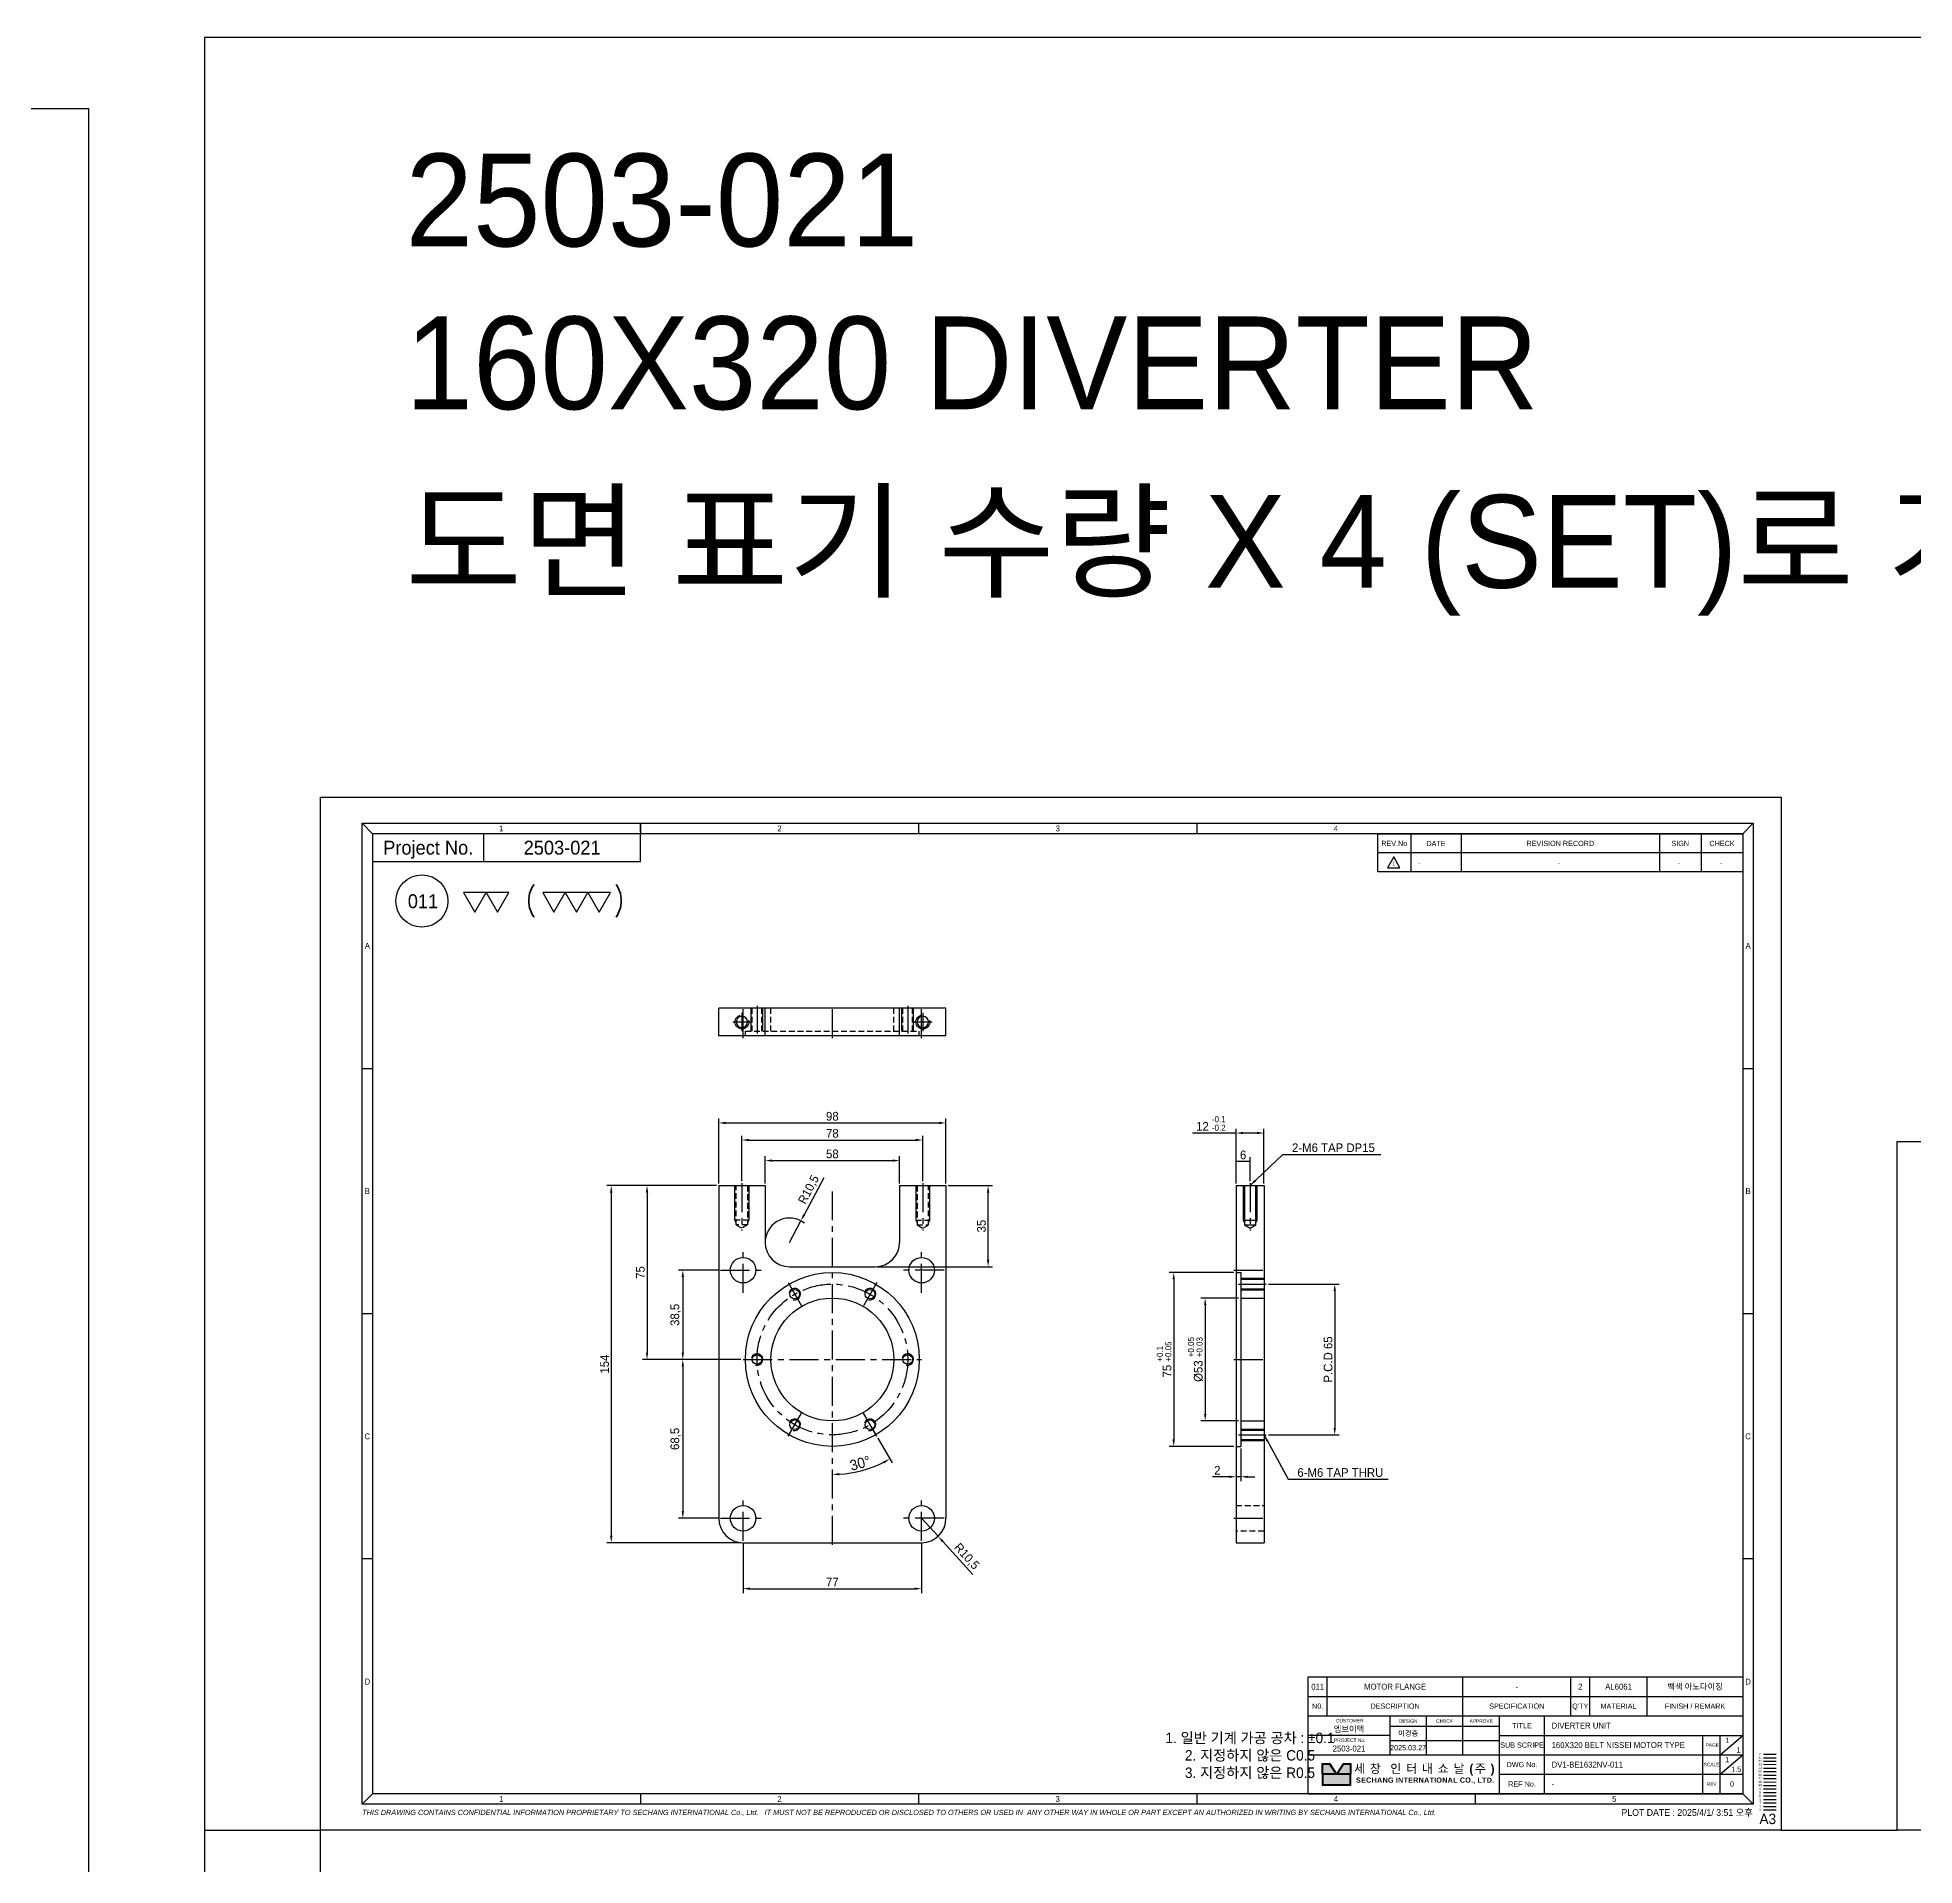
# Model space of a CAD drawing. Header units: inches. Extents: x 0 to 23821, y 0 to 11279.
# Drawn here: x 16678 to 17488, y 4941 to 5729 of the extents above; entities that cross this region are included whole.
import ezdxf
from ezdxf.enums import TextEntityAlignment as Align

# ---------------------------------------------------------------- set-up
doc = ezdxf.new("R2010")
doc.units = ezdxf.units.IN
doc.header["$LTSCALE"] = 10
doc.header["$MEASUREMENT"] = 0
for name, pattern in [('CENTER', [2, 1.25, -0.25, 0.25, -0.25]), ('HIDDEN', [0.375, 0.25, -0.125]), ('PHANTOM', [2.5, 1.25, -0.25, 0.25, -0.25, 0.25, -0.25])]:
    doc.linetypes.add(name, pattern=pattern)
doc.layers.get('Defpoints').update_dxf_attribs({"color": 8})
for name, color, linetype in [('11', 1, 'CENTER'), ('22', 2, 'HIDDEN'), ('44', 4, 'Continuous'), ('55', 5, 'Continuous'), ('66', 6, 'PHANTOM'), ('77', 40, 'HIDDEN'), ('99', 181, 'Continuous'), ('A', 8, 'Continuous'), ('B', 123, 'Continuous'), ('D', 3, 'Continuous'), ('G', 231, 'Continuous'), ('T', 3, 'Continuous'), ('V', 1, 'Continuous'), ('Y', 60, 'Continuous')]:
    doc.layers.add(name, color=color, linetype=linetype)
doc.layers.add('33', color=3, linetype='PHANTOM', lineweight=9)
doc.layers.add('88', color=35, linetype='Continuous', lineweight=5)
doc.styles.add('ROMANS', font='romans.shx', dxfattribs={"width": 0.9, "bigfont": 'whgtxt.shx'})
doc.styles.add('SCI', font='')
doc.styles.get('SCI').set_extended_font_data('Gulim')
doc.dimstyles.new('SCH', dxfattribs={"dimtxt": 2.5, "dimasz": 2, "dimexe": 1.25, "dimexo": 0.625, "dimtad": 1, "dimdec": 8, "dimtxsty": 'SCI', "dimcen": 2.5, "dimclrd": 4, "dimclre": 4, "dimclrt": 7, "dimadec": 8, "dimazin": 2, "dimtfac": 1, "dimtdec": 8, "dimtmove": 0, "dimatfit": 3, "dimfxl": 1, "dimarcsym": 0})

# ---------------------------------------------------------------- blocks, each defined once
blk = doc.blocks.new('A$C82e70aa9')
at = {"color": 1}
blk.add_lwpolyline([(0, 0), (420, 0), (420, -297), (0, -297)], close=True, dxfattribs=at)
blk = doc.blocks.new('A$Cd6f74d6f')
for p, q in [((0, 0), (0, -143.5)), ((0, 0), (20, 0)), ((20, 0), (20, -24.5)), ((78, 0), (78, -24.5)), ((78, 0), (98, 0)), ((98, 0), (98, -15.5)), ((98, 0), (98, -143.5)), ((30.5, -35), (67.5, -35)), ((10.4, -154), (87.5, -154))]:
    blk.add_line(p, q)
for centre, radius in [((10.5, -36.5), 5.5), ((87.5, -36.5), 5.5), ((49, -75), 37.5), ((49, -75), 26.5), ((32.75, -46.85), 2.07), ((65.25, -46.85), 2.07), ((16.5, -75), 2.07), ((81.5, -75), 2.07), ((32.75, -103.15), 2.07), ((65.25, -103.15), 2.07), ((10.5, -143.5), 5.5), ((87.5, -143.5), 5.5)]:
    blk.add_circle(centre, radius)
for centre, start, end in [((30.5, -24.5), 180, 270), ((67.5, -24.5), 270, 0), ((10.5, -143.5), 180, 270), ((87.5, -143.5), 270, 0)]:
    blk.add_arc(centre, 10.5, start, end)
at = {"layer": '11'}
for p, q in [((10, 1), (10, -19.42)), ((49, -155), (49, 0)), ((88, 1), (88, -19.42)), ((10.5, -46.25), (10.5, -26.75)), ((87.5, -46.25), (87.5, -26.75)), ((0.75, -36.5), (20.25, -36.5)), ((97.25, -36.5), (77.75, -36.5)), ((29.88, -41.87), (35.63, -51.83)), ((68.13, -41.87), (62.38, -51.83)), ((10.5, -75), (87.5, -75)), ((29.88, -108.13), (35.63, -98.17)), ((68.13, -108.13), (62.38, -98.17)), ((10.5, -153.25), (10.5, -133.75)), ((87.5, -153.25), (87.5, -133.75)), ((0.75, -143.5), (20.25, -143.5)), ((97.25, -143.5), (77.75, -143.5))]:
    blk.add_line(p, q, dxfattribs=at)
blk.add_circle((49, -75), 32.5, dxfattribs=at)
at = {"layer": '22'}
for p, q in [((7.54, -17), (7.54, 0)), ((12.46, 0), (12.46, -17)), ((85.54, 0), (85.54, -17)), ((90.46, -17), (90.46, 0)), ((13, -15), (7, -15)), ((85, -15), (91, -15)), ((10, -18.42), (7.54, -17)), ((12.46, -17), (7.54, -17)), ((12.46, -17), (10, -18.42)), ((85.54, -17), (88, -18.42)), ((85.54, -17), (90.46, -17)), ((88, -18.42), (90.46, -17))]:
    blk.add_line(p, q, dxfattribs=at)
at = {"layer": 'T'}
for p, q in [((7, -15), (7, 0)), ((13, 0), (13, -15)), ((85, 0), (85, -15)), ((91, -15), (91, 0)), ((7.54, -15.94), (7, -15)), ((13, -15), (12.46, -15.94)), ((85, -15), (85.54, -15.94)), ((90.46, -15.94), (91, -15))]:
    blk.add_line(p, q, dxfattribs=at)
for centre in [(32.75, -46.85), (65.25, -46.85), (16.5, -75), (81.5, -75), (32.75, -103.15), (65.25, -103.15)]:
    blk.add_arc(centre, 2.5, 255, 165, dxfattribs=at)
blk = doc.blocks.new('A$C40185bd2')
for p, q in [((0, 0), (12, 0)), ((0, 0), (0, -154)), ((3.54, 0), (3.54, -17)), ((8.46, -17), (8.46, 0)), ((12, 0), (12, -154)), ((3, -15), (9, -15)), ((3.54, -17), (6, -18.42)), ((3.54, -17), (8.46, -17)), ((6, -18.42), (8.46, -17)), ((0, -37.5), (2, -37.5)), ((2, -37.5), (2, -112.5)), ((2, -40.43), (12, -40.43)), ((2, -44.57), (12, -44.57)), ((2, -48.5), (12, -48.5)), ((2, -101.5), (12, -101.5)), ((0, -112.5), (2, -112.5)), ((2, -105.43), (12, -105.43)), ((2, -109.57), (12, -109.57)), ((0, -154), (12, -154))]:
    blk.add_line(p, q)
at = {"layer": '11'}
for p, q in [((6, 1), (6, -19.42)), ((-1, -36.5), (13, -36.5)), ((1, -42.5), (13, -42.5)), ((-1, -75), (13, -75)), ((1, -107.5), (13, -107.5)), ((-1, -143.5), (13, -143.5))]:
    blk.add_line(p, q, dxfattribs=at)
at = {"layer": '22'}
for p, q in [((0, -138), (12, -138)), ((12, -149), (0, -149))]:
    blk.add_line(p, q, dxfattribs=at)
at = {"layer": 'T'}
for p, q in [((3, 0), (3, -15)), ((9, -15), (9, 0)), ((3, -15), (3.54, -15.94)), ((8.46, -15.94), (9, -15)), ((2, -40), (12, -40)), ((2, -45), (12, -45)), ((2, -105), (12, -105)), ((2, -110), (12, -110))]:
    blk.add_line(p, q, dxfattribs=at)
blk = doc.blocks.new('A$C3e7d8280')
for p, q in [((12, 10.5), (0, 10.5)), ((0, -87.5), (0, 10.5)), ((12, -87.5), (12, 10.5)), ((12, -9.5), (0, -9.5)), ((12, -67.5), (0, -67.5)), ((12, -87.5), (0, -87.5))]:
    blk.add_line(p, q)
for centre in [(6, 0.5), (6, -77.5)]:
    blk.add_circle(centre, 2.46)
at = {"layer": '11'}
for p, q in [((13, 0), (-1, 0)), ((2, 0.5), (10, 0.5)), ((6, 4.5), (6, -3.5)), ((-1, -6), (11, -6)), ((13, -38.5), (-1, -38.5)), ((-1, -71), (11, -71)), ((13, -77), (-1, -77)), ((2, -77.5), (10, -77.5)), ((6, -73.5), (6, -81.5))]:
    blk.add_line(p, q, dxfattribs=at)
at = {"layer": '22'}
for p, q in [((10, -3.93), (0, -3.93)), ((10, -8.07), (0, -8.07)), ((10, -1), (10, -76)), ((12, -1), (10, -1)), ((10, -12), (0, -12)), ((10, -65), (0, -65)), ((10, -68.93), (0, -68.93)), ((10, -73.07), (0, -73.07)), ((12, -76), (10, -76))]:
    blk.add_line(p, q, dxfattribs=at)
at = {"layer": 'T'}
for p, q in [((10, -3.5), (0, -3.5)), ((10, -8.5), (0, -8.5)), ((10, -68.5), (0, -68.5)), ((10, -73.5), (0, -73.5))]:
    blk.add_line(p, q, dxfattribs=at)
for centre in [(6, 0.5), (6, -77.5)]:
    blk.add_arc(centre, 3, 255, 165, dxfattribs=at)
blk = doc.blocks.new('*D1331')
at = {"color": 4, "lineweight": -2, "transparency": 16777216}
for p, q in [((16991.8, 5234.94), (16991.8, 5246.64)), ((17049.8, 5234.94), (17049.8, 5246.64)), ((16994.8, 5244.76), (17046.8, 5244.76))]:
    blk.add_line(p, q, dxfattribs=at)
at = {"color": 4, "transparency": 16777216}
for points in [[(16994.8, 5245.26), (16994.8, 5244.26), (16991.8, 5244.76)], [(17046.8, 5245.26), (17046.8, 5244.26), (17049.8, 5244.76)]]:
    blk.add_solid(points, dxfattribs=at)
at = {"layer": 'Defpoints', "color": 0, "transparency": 16777216}
for p in [(17049.8, 5244.76), (16991.8, 5234), (17049.8, 5234)]:
    blk.add_point(p, dxfattribs=at)
at = {"color": 7, "transparency": 16777216, "insert": (17020.8, 5247.62), "char_height": 3.75, "attachment_point": 5, "style": 'SCI'}
blk.add_mtext('58', dxfattribs=at)
blk = doc.blocks.new('*D1332')
at = {"color": 4, "lineweight": -2, "transparency": 16777216}
for p, q in [((16981.8, 5235.94), (16981.8, 5255.5)), ((17059.8, 5235.94), (17059.8, 5255.5)), ((16984.8, 5253.63), (17056.8, 5253.63))]:
    blk.add_line(p, q, dxfattribs=at)
at = {"color": 4, "transparency": 16777216}
for points in [[(16984.8, 5254.13), (16984.8, 5253.13), (16981.8, 5253.63)], [(17056.8, 5254.13), (17056.8, 5253.13), (17059.8, 5253.63)]]:
    blk.add_solid(points, dxfattribs=at)
at = {"layer": 'Defpoints', "color": 0, "transparency": 16777216}
for p in [(17059.8, 5253.63), (16981.8, 5235), (17059.8, 5235)]:
    blk.add_point(p, dxfattribs=at)
at = {"color": 7, "transparency": 16777216, "insert": (17020.8, 5256.49), "char_height": 3.75, "attachment_point": 5, "style": 'SCI'}
blk.add_mtext('78', dxfattribs=at)
blk = doc.blocks.new('*D1333')
at = {"color": 4, "lineweight": -2, "transparency": 16777216}
for p, q in [((16971.8, 5234.94), (16971.8, 5262.88)), ((17069.8, 5234.94), (17069.8, 5262.88)), ((16974.8, 5261), (17066.8, 5261))]:
    blk.add_line(p, q, dxfattribs=at)
at = {"color": 4, "transparency": 16777216}
for points in [[(16974.8, 5261.5), (16974.8, 5260.5), (16971.8, 5261)], [(17066.8, 5261.5), (17066.8, 5260.5), (17069.8, 5261)]]:
    blk.add_solid(points, dxfattribs=at)
at = {"layer": 'Defpoints', "color": 0, "transparency": 16777216}
for p in [(17069.8, 5261), (16971.8, 5234), (17069.8, 5234)]:
    blk.add_point(p, dxfattribs=at)
at = {"color": 7, "transparency": 16777216, "insert": (17020.8, 5263.86), "char_height": 3.75, "attachment_point": 5, "style": 'SCI'}
blk.add_mtext('98', dxfattribs=at)
blk = doc.blocks.new('*D1334')
at = {"color": 4, "lineweight": -2, "transparency": 16777216}
for p, q in [((16982.3, 5079.81), (16982.3, 5058.29)), ((17059.3, 5079.81), (17059.3, 5058.29)), ((16985.3, 5060.16), (17056.3, 5060.16))]:
    blk.add_line(p, q, dxfattribs=at)
at = {"color": 4, "transparency": 16777216}
for points in [[(16985.3, 5060.66), (16985.3, 5059.66), (16982.3, 5060.16)], [(17056.3, 5060.66), (17056.3, 5059.66), (17059.3, 5060.16)]]:
    blk.add_solid(points, dxfattribs=at)
at = {"layer": 'Defpoints', "color": 0, "transparency": 16777216}
for p in [(16982.3, 5080.75), (17059.3, 5080.75), (17059.3, 5060.16)]:
    blk.add_point(p, dxfattribs=at)
at = {"color": 7, "transparency": 16777216, "insert": (17020.8, 5063.02), "char_height": 3.75, "attachment_point": 5, "style": 'SCI'}
blk.add_mtext('77', dxfattribs=at)
blk = doc.blocks.new('*D1335')
at = {"color": 4, "lineweight": -2, "transparency": 16777216}
for p, q in [((17070.74, 5234), (17089.85, 5234)), ((17087.97, 5202), (17087.97, 5231)), ((17040.24, 5199), (17089.85, 5199))]:
    blk.add_line(p, q, dxfattribs=at)
at = {"color": 4, "transparency": 16777216}
for points in [[(17087.47, 5231), (17088.47, 5231), (17087.97, 5234)], [(17087.47, 5202), (17088.47, 5202), (17087.97, 5199)]]:
    blk.add_solid(points, dxfattribs=at)
at = {"layer": 'Defpoints', "color": 0, "transparency": 16777216}
for p in [(17069.8, 5234), (17087.97, 5234), (17039.3, 5199)]:
    blk.add_point(p, dxfattribs=at)
at = {"color": 7, "transparency": 16777216, "insert": (17085.11, 5216.5), "char_height": 3.75, "attachment_point": 5, "rotation": 90, "style": 'SCI'}
blk.add_mtext('35', dxfattribs=at)
blk = doc.blocks.new('*D1336')
at = {"color": 4, "lineweight": -2, "transparency": 16777216}
for p, q in [((16970.87, 5234), (16938.98, 5234)), ((16940.86, 5231), (16940.86, 5162)), ((16981.37, 5159), (16938.98, 5159))]:
    blk.add_line(p, q, dxfattribs=at)
at = {"color": 4, "transparency": 16777216}
for points in [[(16940.36, 5231), (16941.36, 5231), (16940.86, 5234)], [(16940.36, 5162), (16941.36, 5162), (16940.86, 5159)]]:
    blk.add_solid(points, dxfattribs=at)
at = {"layer": 'Defpoints', "color": 0, "transparency": 16777216}
for p in [(16971.8, 5234), (16940.86, 5159), (16982.3, 5159)]:
    blk.add_point(p, dxfattribs=at)
at = {"color": 7, "transparency": 16777216, "insert": (16938, 5196.5), "char_height": 3.75, "attachment_point": 5, "rotation": 90, "style": 'SCI'}
blk.add_mtext('75', dxfattribs=at)
blk = doc.blocks.new('*D1337')
at = {"color": 4, "lineweight": -2, "transparency": 16777216}
for p, q in [((16971.62, 5197.5), (16954.42, 5197.5)), ((16956.3, 5194.5), (16956.3, 5162)), ((16971.62, 5159), (16954.42, 5159))]:
    blk.add_line(p, q, dxfattribs=at)
at = {"color": 4, "transparency": 16777216}
for points in [[(16955.8, 5194.5), (16956.8, 5194.5), (16956.3, 5197.5)], [(16955.8, 5162), (16956.8, 5162), (16956.3, 5159)]]:
    blk.add_solid(points, dxfattribs=at)
at = {"layer": 'Defpoints', "color": 0, "transparency": 16777216}
for p in [(16972.55, 5197.5), (16956.3, 5159), (16972.55, 5159)]:
    blk.add_point(p, dxfattribs=at)
at = {"color": 7, "transparency": 16777216, "insert": (16953.21, 5178.25), "char_height": 3.75, "attachment_point": 5, "rotation": 90, "style": 'SCI'}
blk.add_mtext('38,5', dxfattribs=at)
blk = doc.blocks.new('*D1338')
at = {"color": 4, "lineweight": -2, "transparency": 16777216}
for p, q in [((16981.37, 5159), (16954.42, 5159)), ((16956.3, 5156), (16956.3, 5093.5)), ((16971.62, 5090.5), (16954.42, 5090.5))]:
    blk.add_line(p, q, dxfattribs=at)
at = {"color": 4, "transparency": 16777216}
for points in [[(16955.8, 5156), (16956.8, 5156), (16956.3, 5159)], [(16955.8, 5093.5), (16956.8, 5093.5), (16956.3, 5090.5)]]:
    blk.add_solid(points, dxfattribs=at)
at = {"layer": 'Defpoints', "color": 0, "transparency": 16777216}
for p in [(16982.3, 5159), (16956.3, 5090.5), (16972.55, 5090.5)]:
    blk.add_point(p, dxfattribs=at)
at = {"color": 7, "transparency": 16777216, "insert": (16953.21, 5124.75), "char_height": 3.75, "attachment_point": 5, "rotation": 90, "style": 'SCI'}
blk.add_mtext('68,5', dxfattribs=at)
blk = doc.blocks.new('*D1339')
at = {"color": 4, "lineweight": -2, "transparency": 16777216}
for p, q in [((16970.87, 5234), (16923.55, 5234)), ((16925.43, 5231), (16925.43, 5083)), ((16981.37, 5080), (16923.55, 5080))]:
    blk.add_line(p, q, dxfattribs=at)
at = {"color": 4, "transparency": 16777216}
for points in [[(16924.93, 5231), (16925.93, 5231), (16925.43, 5234)], [(16924.93, 5083), (16925.93, 5083), (16925.43, 5080)]]:
    blk.add_solid(points, dxfattribs=at)
at = {"layer": 'Defpoints', "color": 0, "transparency": 16777216}
for p in [(16971.8, 5234), (16925.43, 5080), (16982.3, 5080)]:
    blk.add_point(p, dxfattribs=at)
at = {"color": 7, "transparency": 16777216, "insert": (16922.56, 5157), "char_height": 3.75, "attachment_point": 5, "rotation": 90, "style": 'SCI'}
blk.add_mtext('154', dxfattribs=at)
blk = doc.blocks.new('*D1340')
at = {"color": 4, "lineweight": -2, "transparency": 16777216}
for p, q in [((17059.3, 5090.5), (17066.38, 5082.74)), ((17081.36, 5066.31), (17068.4, 5080.52))]:
    blk.add_line(p, q, dxfattribs=at)
at = {"color": 4, "transparency": 16777216}
blk.add_solid([(17068.77, 5080.86), (17068.03, 5080.19), (17066.38, 5082.74)], dxfattribs=at)
at = {"layer": 'Defpoints', "color": 0, "transparency": 16777216}
for p in [(17059.3, 5090.5), (17066.38, 5082.74)]:
    blk.add_point(p, dxfattribs=at)
at = {"color": 7, "transparency": 16777216, "insert": (17078.59, 5073.94), "char_height": 3.75, "attachment_point": 5, "rotation": 312.35837, "style": 'SCI'}
blk.add_mtext('R10,5', dxfattribs=at)
blk = doc.blocks.new('*D1341')
at = {"color": 4, "lineweight": -2, "transparency": 16777216}
for p, q in [((17017.06, 5237.34), (17008.62, 5221.43)), ((17002.3, 5209.5), (17007.22, 5218.78))]:
    blk.add_line(p, q, dxfattribs=at)
blk.add_arc((17002.3, 5209.5), 10.5, 51.85007, 174.88431, dxfattribs=at)
at = {"color": 4, "transparency": 16777216}
blk.add_solid([(17008.18, 5221.66), (17009.07, 5221.2), (17007.22, 5218.78)], dxfattribs=at)
at = {"layer": 'Defpoints', "color": 0, "transparency": 16777216}
for p in [(17007.22, 5218.78), (17002.3, 5209.5)]:
    blk.add_point(p, dxfattribs=at)
at = {"color": 7, "transparency": 16777216, "insert": (17010.81, 5232.16), "char_height": 3.75, "attachment_point": 5, "rotation": 62.08146, "style": 'SCI'}
blk.add_mtext('R10,5', dxfattribs=at)
blk = doc.blocks.new('*D1342')
at = {"color": 4, "lineweight": -2, "transparency": 16777216}
for p, q in [((17194.96, 5256.65), (17176.12, 5256.65)), ((17194.96, 5234.94), (17194.96, 5258.52)), ((17203.96, 5256.65), (17197.96, 5256.65)), ((17206.96, 5234.94), (17206.96, 5258.52))]:
    blk.add_line(p, q, dxfattribs=at)
at = {"color": 4, "transparency": 16777216}
for points in [[(17197.96, 5257.15), (17197.96, 5256.15), (17194.96, 5256.65)], [(17203.96, 5257.15), (17203.96, 5256.15), (17206.96, 5256.65)]]:
    blk.add_solid(points, dxfattribs=at)
at = {"layer": 'Defpoints', "color": 0, "transparency": 16777216}
for p in [(17194.96, 5256.65), (17194.96, 5234), (17206.96, 5234)]:
    blk.add_point(p, dxfattribs=at)
at = {"color": 7, "transparency": 16777216, "insert": (17184.04, 5260.77), "char_height": 3.75, "attachment_point": 5, "style": 'SCI'}
blk.add_mtext('12 {\\H0.7x;\\S-0.1^ -0.2;} ', dxfattribs=at)
blk = doc.blocks.new('*D1343')
at = {"color": 4, "lineweight": -2, "transparency": 16777216}
for p, q in [((17194.96, 5234.94), (17194.96, 5246.21)), ((17200.96, 5235.94), (17200.96, 5246.21)), ((17200.96, 5244.33), (17194.96, 5244.33))]:
    blk.add_line(p, q, dxfattribs=at)
at = {"layer": 'Defpoints', "color": 0, "transparency": 16777216}
for p in [(17194.96, 5244.33), (17194.96, 5234), (17200.96, 5235)]:
    blk.add_point(p, dxfattribs=at)
at = {"color": 7, "transparency": 16777216, "insert": (17197.96, 5247.19), "char_height": 3.75, "attachment_point": 5, "style": 'SCI'}
blk.add_mtext('6', dxfattribs=at)
blk = doc.blocks.new('*D1344')
at = {"color": 4, "lineweight": -2, "transparency": 16777216}
for p, q in [((17196.02, 5185.5), (17179.73, 5185.5)), ((17181.6, 5182.5), (17181.6, 5135.5)), ((17196.02, 5132.5), (17179.73, 5132.5))]:
    blk.add_line(p, q, dxfattribs=at)
at = {"color": 4, "transparency": 16777216}
for points in [[(17181.1, 5182.5), (17182.1, 5182.5), (17181.6, 5185.5)], [(17181.1, 5135.5), (17182.1, 5135.5), (17181.6, 5132.5)]]:
    blk.add_solid(points, dxfattribs=at)
at = {"layer": 'Defpoints', "color": 0, "transparency": 16777216}
for p in [(17196.96, 5185.5), (17181.6, 5132.5), (17196.96, 5132.5)]:
    blk.add_point(p, dxfattribs=at)
at = {"color": 7, "transparency": 16777216, "insert": (17177.4, 5159), "char_height": 3.75, "attachment_point": 5, "rotation": 90, "style": 'SCI'}
blk.add_mtext('%%C53 {\\H0.7x;\\S+0.05^ +0.03;} ', dxfattribs=at)
blk = doc.blocks.new('*D1345')
at = {"color": 4, "lineweight": -2, "transparency": 16777216}
for p, q in [((17194.02, 5196.5), (17166.13, 5196.5)), ((17168.01, 5193.5), (17168.01, 5124.5)), ((17194.02, 5121.5), (17166.13, 5121.5))]:
    blk.add_line(p, q, dxfattribs=at)
at = {"color": 4, "transparency": 16777216}
for points in [[(17167.51, 5193.5), (17168.51, 5193.5), (17168.01, 5196.5)], [(17167.51, 5124.5), (17168.51, 5124.5), (17168.01, 5121.5)]]:
    blk.add_solid(points, dxfattribs=at)
at = {"layer": 'Defpoints', "color": 0, "transparency": 16777216}
for p in [(17194.96, 5196.5), (17168.01, 5121.5), (17194.96, 5121.5)]:
    blk.add_point(p, dxfattribs=at)
at = {"color": 7, "transparency": 16777216, "insert": (17163.89, 5159), "char_height": 3.75, "attachment_point": 5, "rotation": 90, "style": 'SCI'}
blk.add_mtext('75 {\\H0.7x;\\S+0.1^ +0.05;} ', dxfattribs=at)
blk = doc.blocks.new('*D1346')
at = {"color": 4, "lineweight": -2, "transparency": 16777216}
for p, q in [((17208.9, 5191.5), (17239.35, 5191.5)), ((17237.47, 5188.5), (17237.47, 5129.5)), ((17208.9, 5126.5), (17239.35, 5126.5))]:
    blk.add_line(p, q, dxfattribs=at)
at = {"color": 4, "transparency": 16777216}
for points in [[(17236.97, 5188.5), (17237.97, 5188.5), (17237.47, 5191.5)], [(17236.97, 5129.5), (17237.97, 5129.5), (17237.47, 5126.5)]]:
    blk.add_solid(points, dxfattribs=at)
at = {"layer": 'Defpoints', "color": 0, "transparency": 16777216}
for p in [(17207.96, 5191.5), (17207.96, 5126.5), (17237.47, 5126.5)]:
    blk.add_point(p, dxfattribs=at)
at = {"color": 7, "transparency": 16777216, "insert": (17234.61, 5159), "char_height": 3.75, "attachment_point": 5, "rotation": 90, "style": 'SCI'}
blk.add_mtext('P.C.D 65', dxfattribs=at)
blk = doc.blocks.new('*D1347')
at = {"color": 4, "lineweight": -2, "transparency": 16777216}
for p, q in [((17194.96, 5120.56), (17194.96, 5106.52)), ((17196.96, 5120.56), (17196.96, 5106.52)), ((17191.96, 5108.4), (17184.76, 5108.4)), ((17196.96, 5108.4), (17194.96, 5108.4)), ((17199.96, 5108.4), (17202.96, 5108.4))]:
    blk.add_line(p, q, dxfattribs=at)
at = {"color": 4, "transparency": 16777216}
for points in [[(17191.96, 5108.9), (17191.96, 5107.9), (17194.96, 5108.4)], [(17199.96, 5108.9), (17199.96, 5107.9), (17196.96, 5108.4)]]:
    blk.add_solid(points, dxfattribs=at)
at = {"layer": 'Defpoints', "color": 0, "transparency": 16777216}
for p in [(17194.96, 5121.5), (17196.96, 5121.5), (17194.96, 5108.4)]:
    blk.add_point(p, dxfattribs=at)
at = {"color": 7, "transparency": 16777216, "insert": (17186.86, 5111.21), "char_height": 3.75, "attachment_point": 5, "style": 'SCI'}
blk.add_mtext('2', dxfattribs=at)
blk = doc.blocks.new('A$C5b8731fd')
for p, q in [((0, 0), (-2.25, -3.9)), ((2.25, -3.9), (0, 0)), ((-2.25, -3.9), (2.25, -3.9))]:
    blk.add_line(p, q)
blk = doc.blocks.new('SECHANG REV')
at = {"color": 7}
blk.add_line((-52.5, 0), (-52.5, 5.5), dxfattribs=at)
at = {"color": 3}
for p, q in [((-43, 5.5), (-43, 0)), ((-28.5, 5.5), (-28.5, 0)), ((28.5, 5.5), (28.5, 0)), ((40.5, 5.5), (40.5, 0)), ((52.5, 5.5), (52.5, 0))]:
    blk.add_line(p, q, dxfattribs=at)
blk.add_line((52.5, 0), (-52.5, 0))
blk = doc.blocks.new('A$Ce02b700d')
h = blk.add_hatch(color=5)
h.dxf.hatch_style = 1
h.paths.add_polyline_path([(145.04, -139), (144.1, -139), (144.1, -140.4), (145.97, -140.4)])
h.paths.add_polyline_path([(148.03, -139), (147.09, -139), (146.16, -140.4), (148.03, -140.4)])
h.paths.add_polyline_path([(148.03, -140.5), (144.1, -140.5), (144.1, -141.9), (148.03, -141.9)])
at = {"color": 2}
for p, q in [((6, -3.75), (7.5, -5.25)), ((46, -5), (46, -3.75)), ((46, -3.75), (46, -5.25)), ((86, -3.75), (86, -5.25)), ((126, -3.75), (126, -5.25)), ((206, -3.75), (204.5, -5.25)), ((7.5, -143.25), (6, -144.75)), ((46, -143.25), (46, -144.75)), ((86, -143.25), (86, -144.75)), ((126, -143.25), (126, -144.75)), ((166, -143.25), (166, -144.75)), ((204.5, -143.25), (206, -144.75))]:
    blk.add_line(p, q, dxfattribs=at)
at = {"color": 40}
for p, q in [((23.5, -9.25), (23.5, -5.25)), ((46, -9.25), (46, -5.25))]:
    blk.add_line(p, q, dxfattribs=at)
at = {"color": 3}
blk.add_line((152, -5.25), (204.5, -5.25), dxfattribs=at)
blk.add_line((152, -5.25), (204.5, -5.25), dxfattribs=at)
for p, q in [((6, -39), (7.5, -39)), ((204.5, -39), (206, -39)), ((7.5, -74.25), (6, -74.25)), ((206, -74.25), (204.5, -74.25)), ((7.5, -109.5), (6, -109.5)), ((206, -109.5), (204.5, -109.5)), ((142, -126.45), (204.5, -126.45)), ((142, -143.25), (142, -126.45)), ((204.5, -126.45), (204.5, -143.25)), ((142, -129.25), (204.5, -129.25)), ((142, -132.05), (204.5, -132.05)), ((153.75, -132.05), (153.75, -137.65)), ((159, -137.65), (159, -132.05)), ((164.25, -137.65), (164.25, -132.05)), ((169.5, -143.25), (169.5, -132.05)), ((153.75, -133.55), (169.5, -133.55)), ((198.75, -143.25), (198.75, -134.85)), ((201.25, -137.65), (204.5, -134.85)), ((201.25, -143.25), (201.25, -134.85)), ((207.48, -137.56), (209.29, -137.56)), ((142, -137.65), (204.5, -137.65)), ((144, -140.45), (144, -138.9)), ((144, -138.9), (145.1, -138.9)), ((144.1, -140.4), (144.1, -139)), ((144.1, -139), (145.04, -139)), ((145.04, -139), (145.97, -140.4)), ((145.1, -138.9), (146.07, -140.36)), ((147.04, -138.9), (146.07, -140.36)), ((147.09, -139), (146.16, -140.4)), ((147.04, -138.9), (148.13, -138.9)), ((147.09, -139), (148.03, -139)), ((148.03, -139), (148.03, -140.4)), ((148.13, -138.9), (148.13, -140.45)), ((201.25, -140.45), (204.5, -137.65)), ((144, -140.45), (144, -142)), ((144, -142), (148.13, -142)), ((145.97, -140.4), (144.1, -140.4)), ((148.03, -140.5), (144.1, -140.5)), ((144.1, -140.5), (144.1, -141.9)), ((144.1, -141.9), (148.03, -141.9)), ((148.03, -140.4), (146.16, -140.4)), ((148.03, -141.9), (148.03, -140.5)), ((148.13, -142), (148.13, -140.45)), ((142, -143.25), (204.5, -143.25))]:
    blk.add_line(p, q)
at = {"color": 1}
blk.add_lwpolyline([(0, 0), (210, 0), (210, -148.5), (0, -148.5)], close=True, dxfattribs=at)
at = {"color": 2}
blk.add_lwpolyline([(6, -3.75), (206, -3.75), (206, -144.75), (6, -144.75)], close=True, dxfattribs=at)
at = {"const_width": 0.2}
blk.add_lwpolyline([(7.5, -5.25), (204.5, -5.25), (204.5, -143.25), (7.5, -143.25)], close=True, dxfattribs=at)
at = {"color": 40}
blk.add_lwpolyline([(7.5, -9.25), (46, -9.25)], dxfattribs=at)
for points in [[(22.22, -16.54), (23.84, -13.72), (20.59, -13.72)], [(25.47, -16.54), (27.09, -13.72), (23.84, -13.72)], [(33.58, -16.54), (35.21, -13.72), (31.96, -13.72)], [(36.83, -16.54), (38.46, -13.72), (35.21, -13.72)], [(40.08, -16.54), (41.71, -13.72), (38.46, -13.72)]]:
    blk.add_lwpolyline(points, close=True)
blk.add_circle((14.59, -14.92), 3.75)
at = {"layer": '11'}
blk.add_line((207.48, -138.06), (209.29, -138.06), dxfattribs=at)
at = {"layer": '22'}
blk.add_line((207.48, -138.56), (209.29, -138.56), dxfattribs=at)
at = {"layer": '33'}
blk.add_line((207.48, -139.06), (209.29, -139.06), dxfattribs=at)
at = {"layer": '44'}
blk.add_line((207.48, -139.56), (209.29, -139.56), dxfattribs=at)
at = {"layer": '55'}
blk.add_line((207.48, -140.06), (209.29, -140.06), dxfattribs=at)
at = {"layer": '66'}
blk.add_line((207.48, -140.56), (209.29, -140.56), dxfattribs=at)
at = {"layer": '77'}
blk.add_line((207.48, -141.06), (209.29, -141.06), dxfattribs=at)
at = {"layer": '88'}
blk.add_line((207.48, -141.56), (209.29, -141.56), dxfattribs=at)
at = {"layer": '99'}
blk.add_line((207.48, -142.06), (209.29, -142.06), dxfattribs=at)
at = {"layer": 'A'}
blk.add_line((207.48, -142.56), (209.29, -142.56), dxfattribs=at)
at = {"layer": 'B'}
blk.add_line((207.48, -143.06), (209.29, -143.06), dxfattribs=at)
at = {"layer": 'D'}
for p, q in [((144.75, -129.25), (144.75, -126.45)), ((164.25, -129.25), (164.25, -126.45)), ((179.75, -129.25), (179.75, -126.45)), ((182.5, -129.25), (182.5, -126.45)), ((190.75, -129.25), (190.75, -126.45)), ((144.75, -132.05), (144.75, -129.25)), ((164.25, -132.05), (164.25, -129.25)), ((179.75, -132.05), (179.75, -129.25)), ((182.5, -132.05), (182.5, -129.25)), ((190.75, -132.05), (190.75, -129.25)), ((176, -143.25), (176, -132.05)), ((153.75, -134.85), (142, -134.85)), ((169.5, -134.85), (204.5, -134.85)), ((153.75, -135.6), (169.5, -135.6)), ((169.5, -140.45), (204.5, -140.45)), ((207.48, -143.56), (209.29, -143.56))]:
    blk.add_line(p, q, dxfattribs=at)
at = {"layer": 'G'}
blk.add_line((207.48, -144.06), (209.29, -144.06), dxfattribs=at)
at = {"layer": 'T'}
blk.add_line((207.48, -144.56), (209.29, -144.56), dxfattribs=at)
at = {"layer": 'V'}
blk.add_line((207.48, -145.56), (209.29, -145.56), dxfattribs=at)
at = {"layer": 'Y'}
blk.add_line((207.48, -145.06), (209.29, -145.06), dxfattribs=at)
for name, p, xscale, yscale, zscale in [('SECHANG REV', (178.25, -8), 0.5, 0.5, 0.5), ('SECHANG REV', (178.25, -10.75), 0.5, 0.5, 0.5), ('A$C5b8731fd', (154.3, -8.58), 0.3999999999999999, 0.3999999999999999, 0.3999999999999999)]:
    blk.add_blockref(name, p, dxfattribs=dict(xscale=xscale, yscale=yscale, zscale=zscale))
at = {"color": 2, "style": 'SCI'}
blk.add_text('1', height=0.5, dxfattribs=at).set_placement((26, -4.38), align=Align.MIDDLE_CENTER)
at = {"style": 'SCI'}
for s, height, p in [('Project No.', 2, (15.5, -7.25)), ('N0.', 0.75, (143.38, -130.65)), ('DESCRIPTION', 0.75, (154.5, -130.65)), ('SPECIFICATION', 0.75, (172, -130.65)), ("Q'TY", 0.75, (181.12, -130.65)), ('MATERIAL', 0.75, (186.62, -130.65)), ('FINISH / REMARK', 0.75, (197.62, -130.65)), ('이경중', 0.75, (156.38, -134.57)), ('0', 0.3, (206.98, -137.54))]:
    blk.add_text(s, height=height, dxfattribs=at).set_placement(p, align=Align.MIDDLE_CENTER)
for p in [(157.84, -9.77), (177.93, -9.77), (195.18, -9.77), (201.18, -9.77)]:
    blk.add_text('-', height=0.75, dxfattribs=at).set_placement(p)
at = {"style": 'ROMANS', "width": 0.8}
for s, p in [('(', (30.29, -14.66)), (')', (42.92, -14.66))]:
    blk.add_text(s, height=3.08, dxfattribs=at).set_placement(p, align=Align.MIDDLE_CENTER)
at = {"linetype": 'Continuous', "style": 'SCI'}
blk.add_text('PLOT DATE : 2025/4/1/ 3:51 오후', height=0.96, dxfattribs=at).set_placement((205.93, -146.42), align=Align.RIGHT)
at = {"color": 2, "style": 'SCI'}
blk.add_text('A3', height=1.5, dxfattribs=at).set_placement((209.28, -148.06), align=Align.BOTTOM_RIGHT)
at = {"color": 2, "attachment_point": 5, "style": 'SCI'}
for s, insert, char_height, width in [('1', (26, -4.5), 0.85, 40), ('2', (66, -4.5), 0.85, 40), ('3', (106, -4.5), 0.85, 40), ('4', (146, -4.5), 0.85, 40), ('A', (6.75, -21.37), 0.85, 1.5), ('A', (205.25, -21.37), 0.85, 1.5), ('B', (6.75, -56.62), 0.85, 1.5), ('B', (205.25, -56.62), 0.85, 1.5), ('C', (6.75, -91.88), 0.85, 1.5), ('C', (205.25, -91.88), 0.85, 1.5), ('D', (6.75, -127.12), 0.85, 1.5), ('D', (205.25, -127.12), 0.85, 1.5), ('1. 일반 기계 가공 공차 : ±0.1\\P2. 지정하지 않은 C0.5\\P3. 지정하지 않은 R0.5', (133.64, -137.8), 1.5, 41.7909), ('1', (26, -144), 0.85, 40), ('2', (66, -144), 0.85, 40), ('3', (106, -144), 0.85, 40), ('4', (146, -144), 0.85, 40), ('5', (186, -144), 0.85, 40)]:
    blk.add_mtext(s, dxfattribs=dict(at, insert=insert, char_height=char_height, width=width))
at = {"style": 'SCI'}
for s, insert, char_height, width, attachment_point in [('REV.No', (154.38, -6.65), 0.75, 4.75, 5), ('DATE', (160.38, -6.65), 0.75, 7.25, 5), ('REVISION RECORD', (178.25, -6.65), 0.75, 28.5, 5), ('SIGN', (195.5, -6.65), 0.75, 6, 5), ('CHECK', (201.5, -6.65), 0.75, 6, 5), ('{\\fGulim|b0|i0|c129|p50;1}', (154.3, -9.56), 0.6, 1.8015, 5), (' CUSTOMER', (147.88, -132.75), 0.5, 11.75, 5), ('DESIGN', (156.38, -132.8), 0.5, 5.25, 5), ('CHECK', (161.62, -132.8), 0.5, 5.25, 5), ('APPROVE', (166.88, -132.8), 0.5, 5.25, 5), ('TITLE', (172.75, -133.45), 0.75, 6.5, 5), (' PROJECT No.', (147.88, -135.55), 0.5, 11.75, 5), ('SUB SCRIPE', (172.75, -136.25), 0.75, 6.5, 5), (' PAGE', (200, -136.25), 0.5, 2.5, 5), ('\\pi0.71363;1', (201.25, -135.55), 0.75, 1.625, 4), ('\\pi0.71363;1', (202.88, -136.95), 0.75, 1.625, 4), ('{\\fGulim|b1|i0|c129|p50;\\T1.45;세창 인터내쇼날(주)}', (158.82, -139.82), 1.25, 19.3667, 5), ('DWG No.', (172.75, -139.05), 0.75, 6.5, 5), ('SCALE', (200, -139.05), 0.5, 2.5, 5), ('\\pi0.71363;1', (201.25, -138.35), 0.75, 1.625, 4), ('{\\fGulim|b1|i0|c129|p50;\\T1.05;SECHANG INTERNATIONAL CO., LTD.}', (158.82, -141.37), 0.75, 19.3667, 5), ('REF No.', (172.75, -141.85), 0.75, 6.5, 5), ('REV', (200, -141.85), 0.5, 2.5, 5)]:
    blk.add_mtext(s, dxfattribs=dict(at, insert=insert, char_height=char_height, width=width, attachment_point=attachment_point))
at = {"color": 3, "insert": (6, -146), "char_height": 0.75, "width": 200.0119, "attachment_point": 4, "style": 'SCI'}
blk.add_mtext('{\\fArial|b0|i1|c0|p34;THIS DRAWING CONTAINS CONFIDENTIAL INFORMATION PROPRIETARY TO SECHANG INTERNATIONAL Co., Ltd.   IT MUST NOT BE REPRODUCED OR DISCLOSED TO OTHERS OR USED IN  ANY OTHER WAY IN WHOLE OR PART EXCEPT AN AUTHORIZED IN WRITING BY SECHANG INTERNATIONAL Co., Ltd.  }', dxfattribs=at)
at = {"layer": '11', "style": 'SCI'}
blk.add_text('11', height=0.3, dxfattribs=at).set_placement((206.98, -138.04), align=Align.MIDDLE_CENTER)
at = {"layer": '22', "style": 'SCI'}
blk.add_text('22', height=0.3, dxfattribs=at).set_placement((206.98, -138.54), align=Align.MIDDLE_CENTER)
at = {"layer": '33', "style": 'SCI'}
blk.add_text('33', height=0.3, dxfattribs=at).set_placement((206.98, -139.04), align=Align.MIDDLE_CENTER)
at = {"layer": '44', "style": 'SCI'}
blk.add_text('44', height=0.3, dxfattribs=at).set_placement((206.98, -139.54), align=Align.MIDDLE_CENTER)
at = {"layer": '55', "style": 'SCI'}
blk.add_text('55', height=0.3, dxfattribs=at).set_placement((206.98, -140.04), align=Align.MIDDLE_CENTER)
at = {"layer": '66', "style": 'SCI'}
blk.add_text('66', height=0.3, dxfattribs=at).set_placement((206.98, -140.54), align=Align.MIDDLE_CENTER)
at = {"layer": '77', "style": 'SCI'}
blk.add_text('77', height=0.3, dxfattribs=at).set_placement((206.98, -141.04), align=Align.MIDDLE_CENTER)
at = {"layer": '88', "style": 'SCI'}
blk.add_text('88', height=0.3, dxfattribs=at).set_placement((206.98, -141.54), align=Align.MIDDLE_CENTER)
at = {"layer": '99', "style": 'SCI'}
blk.add_text('99', height=0.3, dxfattribs=at).set_placement((206.98, -142.04), align=Align.MIDDLE_CENTER)
at = {"layer": 'A', "style": 'SCI'}
blk.add_text('A', height=0.3, dxfattribs=at).set_placement((206.98, -142.54), align=Align.MIDDLE_CENTER)
at = {"layer": 'B', "style": 'SCI'}
blk.add_text('B', height=0.3, dxfattribs=at).set_placement((206.98, -143.04), align=Align.MIDDLE_CENTER)
at = {"layer": 'D', "style": 'SCI'}
blk.add_text('D', height=0.3, dxfattribs=at).set_placement((206.98, -143.54), align=Align.MIDDLE_CENTER)
at = {"layer": 'G', "style": 'SCI'}
blk.add_text('G', height=0.3, dxfattribs=at).set_placement((206.98, -144.04), align=Align.MIDDLE_CENTER)
at = {"layer": 'T', "style": 'SCI'}
blk.add_text('T', height=0.3, dxfattribs=at).set_placement((206.98, -144.54), align=Align.MIDDLE_CENTER)
at = {"layer": 'V', "style": 'SCI'}
blk.add_text('V', height=0.3, dxfattribs=at).set_placement((206.98, -145.54), align=Align.MIDDLE_CENTER)
at = {"layer": 'Y', "style": 'SCI'}
blk.add_text('Y', height=0.3, dxfattribs=at).set_placement((206.98, -145.04), align=Align.MIDDLE_CENTER)
blk = doc.blocks.new('*D1448')
at = {"color": 4, "lineweight": -2, "transparency": 16777216}
blk.add_line((17040.4, 5125.06), (17046.53, 5114.45), dxfattribs=at)
blk.add_arc((17020.8, 5159), 49.57, 273.46803, 296.53197, dxfattribs=at)
at = {"color": 4, "transparency": 16777216}
for points in [[(17042.71, 5115.09), (17043.18, 5114.21), (17045.59, 5116.07)], [(17023.82, 5109.02), (17023.79, 5110.02), (17020.8, 5109.43)]]:
    blk.add_solid(points, dxfattribs=at)
at = {"layer": 'Defpoints', "color": 0, "transparency": 16777216}
for p in [(17020.8, 5234), (17034.18, 5135.83), (17039.93, 5125.88), (17029.41, 5110.18), (17020.8, 5079)]:
    blk.add_point(p, dxfattribs=at)
at = {"color": 7, "transparency": 16777216, "insert": (17032.79, 5114.25), "char_height": 4.5, "attachment_point": 5, "rotation": 15, "style": 'SCI'}
blk.add_mtext('30°', dxfattribs=at)

msp = doc.modelspace()

# ---------------------------------------------------------------- linework, layer by layer
at = {"color": 40}
for p, q in [((16870.5, 5373.7121525), (16870.5, 5385.7121525)), ((16938, 5373.7121525), (16938, 5385.7121525))]:
    msp.add_line(p, q, dxfattribs=at)
at = {"color": 2}
msp.add_line((16938, 5390.2121525), (16938, 5385.7121525), dxfattribs=at)
msp.add_lwpolyline([(16750, 4213.4621525), (20898.11994043, 4213.4621525), (20898.11994043, 5729.04840266), (16750, 5729.04840266)], close=True)
at = {"color": 40}
msp.add_lwpolyline([(16822.5, 5373.7121525), (16938, 5373.7121525)], dxfattribs=at)
at = {"layer": 'Defpoints', "color": 8}
for p, q in [((16750, 4955.9621525), (16800, 4955.9621525)), ((17430, 4955.9621525), (17480, 4955.9621525))]:
    msp.add_line(p, q, dxfattribs=at)
at = {"layer": 'Defpoints'}
msp.add_line((16800, 4807.4621525), (16800, 4955.9621525), dxfattribs=at)

# ---------------------------------------------------------------- block references
for name, p, xscale, yscale, zscale in [('A$C82e70aa9', (14600, 5698.4621525), 5, 5, 5), ('A$Ce02b700d', (16800, 5401.4621525), 3, 3, 3), ('A$Ce02b700d', (17480, 5252.9621525), 2, 2, 2)]:
    msp.add_blockref(name, p, dxfattribs=dict(xscale=xscale, yscale=yscale, zscale=zscale))
at = {"xscale": -1, "rotation": 90}
msp.add_blockref('A$C3e7d8280', (16982.30296818, 5310.54114265), dxfattribs=at)
for name, p in [('A$Cd6f74d6f', (16971.80296818, 5234.00075747)), ('A$C40185bd2', (17194.96245059, 5234.00075747))]:
    msp.add_blockref(name, p)

# ---------------------------------------------------------------- texts
at = {"style": 'SCI'}
for s, height, p in [('2503-021', 40, (16836.69486679, 5658.99209647)), ('160X320 DIVERTER', 40, (16836.69486679, 5588.76108564)), ('도면 표기 수량 X 4 (SET)로 가공 제작 할 것.', 40, (16836.69486679, 5511.77116364)), ('DIVERTER UNIT', 2.55, (17331, 5001.1121525)), ('160X320 BELT NISSEI MOTOR TYPE', 2.55, (17331, 4992.7121525)), ('DV1-BE1632NV-011', 2.55, (17331, 4984.3121525)), ('-', 2.55, (17331, 4975.9121525))]:
    msp.add_text(s, height=height, dxfattribs=at).set_placement(p, align=Align.MIDDLE_LEFT)
for s, height, p in [('Project No.', 6, (16846.5, 5379.7121525)), ('2503-021', 6, (16904.25, 5379.7121525)), ('011', 6, (16844.23791243, 5356.61283256)), ('011', 2.55, (17230.125, 5017.9121525)), ('MOTOR FLANGE', 2.55, (17263.5, 5017.9121525)), ('2', 2.55, (17343.375, 5017.9121525)), ('AL6061', 2.55, (17359.875, 5017.9121525)), ('백색 아노다이징', 2.55, (17392.875, 5017.9121525)), ('-', 2.55, (17316, 5017.9121525)), ('엠브이텍', 2.55, (17243.625, 4999.61751351)), ('2503-021', 2.55, (17243.625, 4991.21751351)), ('2025.03.27', 2.25, (17269.125, 4991.5871525)), ('1.5', 2.25, (17410.6443296, 4982.31051509))]:
    msp.add_text(s, height=height, dxfattribs=at).set_placement(p, align=Align.MIDDLE_CENTER)
at = {"color": 7, "char_height": 3.75, "attachment_point": 7, "style": 'SCI'}
for s, insert in [('2-M6 TAP DP15', (17219.04641192, 5248.38869021)), ('6-M6 TAP THRU', (17221.35142828, 5108.32693771))]:
    msp.add_mtext(s, dxfattribs=dict(at, insert=insert))
at = {"insert": (17403.75, 4975.9121525), "char_height": 2.25, "width": 9.75, "attachment_point": 4, "style": 'SCI'}
msp.add_mtext('\\pi4.18292;0', dxfattribs=at)

# ---------------------------------------------------------------- dimensions: what is measured, and where the dimension line sits
for base, p1, p2, picture, middle in [((17069.802968183, 5261.0018197939), (16971.8029681829, 5234.0007574738), (17069.802968183, 5234.0007574738), '*D1333', (17020.8029681829, 5263.8617565449)), ((17059.8029681829, 5253.6299065102), (16981.8029681829, 5235.0007574738), (17059.8029681829, 5235.0007574738), '*D1332', (17020.8029681829, 5256.4923399323)), ((17049.802968183, 5244.761977871), (16991.8029681829, 5234.0007574738), (17049.802968183, 5234.0007574738), '*D1331', (17020.8029681829, 5247.621914622)), ((17194.9624505871, 5244.3302425661), (17200.9624505871, 5235.0007574738), (17194.9624505871, 5234.0007574738), '*D1343', (17197.9624505871, 5247.1901793171)), ((17194.96245059, 5108.39673662), (17196.96245059, 5121.50075747), (17194.96245059, 5121.50075747), '*D1347', (17186.85900518, 5111.21422996)), ((17059.3029681829, 5060.1622426148), (16982.3029681829, 5080.7507574738), (17059.3029681829, 5080.7507574738), '*D1334', (17020.8029681829, 5063.0221793658))]:
    dim = msp.add_linear_dim(base=base, p1=p1, p2=p2, dimstyle='SCH', override={"dimscale": 1.5, "dimcen": 1})
    dim.commit()
    dim.dimension.update_dxf_attribs({"geometry": picture, "text_midpoint": middle})
dim = msp.add_linear_dim(base=(17194.9624505871, 5256.649217748), p1=(17206.9624505871, 5234.0007574738), p2=(17194.9624505871, 5234.0007574738), text='<> {\\H0.7x;\\S-0.1^ -0.2;} ', dimstyle='SCH', override={"dimscale": 1.5, "dimcen": 1})
dim.commit()
dim.dimension.update_dxf_attribs({"geometry": '*D1342', "text_midpoint": (17184.0432595085, 5260.7665612899)})
dim = msp.add_radius_dim(center=(17002.3029681829, 5209.5007574738), mpoint=(17007.2192337079, 5218.7787062389), dimstyle='SCH', override={"dimscale": 1.5, "dimcen": 1})
dim.commit()
dim.dimension.update_dxf_attribs({"geometry": '*D1341', "text_midpoint": (17010.8074465314, 5232.1597583133)})
for base, p1, p2, picture, middle in [((16925.4256584505, 5080.0007574738), (16971.8029681829, 5234.0007574738), (16982.3029681829, 5080.0007574738), '*D1339', (16922.5607283573, 5157.0007574738)), ((16940.8573337267, 5159.0007574738), (16971.8029681829, 5234.0007574738), (16982.3029681829, 5159.0007574738), '*D1336', (16937.9973969757, 5196.5007574738)), ((17087.9721451714, 5234.0007574738), (17039.302968183, 5199.0007574738), (17069.802968183, 5234.0007574738), '*D1335', (17085.1122084204, 5216.5007574738)), ((16956.2974917991, 5159.0007574738), (16972.5529681829, 5197.5007574738), (16972.5529681829, 5159.0007574738), '*D1337', (16953.2053646353, 5178.2507574738)), ((16956.2974917991, 5090.5007574738), (16982.3029681829, 5159.0007574738), (16972.5529681829, 5090.5007574738), '*D1338', (16953.2053646353, 5124.7507574738))]:
    dim = msp.add_linear_dim(base=base, p1=p1, p2=p2, angle=90, dimstyle='SCH', override={"dimscale": 1.5, "dimcen": 1})
    dim.commit()
    dim.dimension.update_dxf_attribs({"geometry": picture, "text_midpoint": middle})
dim = msp.add_angular_dim_2l(base=(17029.4108710453, 5110.1829144657), line1=((17020.8029681829, 5079.0007574738), (17020.8029681829, 5234.0007574738)), line2=((17039.9279681829, 5125.8752857791), (17034.1779681829, 5135.8345779226)), dimstyle='SCH', override={"dimscale": 1.5, "dimtxt": 3})
dim.commit()
dim.dimension.update_dxf_attribs({"geometry": '*D1448', "text_midpoint": (17032.793151995, 5114.2527822951)})
for base, p1, p2, text, picture, middle in [((17168.0086561224, 5121.5007574738), (17194.9624505871, 5196.5007574738), (17194.9624505871, 5121.5007574738), '<> {\\H0.7x;\\S+0.1^ +0.05;} ', '*D1345', (17163.8913125805, 5159.0007574738)), ((17237.4715271586, 5126.5007574738), (17207.9624505871, 5191.5007574738), (17207.9624505871, 5126.5007574738), 'P.C.D <>', '*D1346', (17234.6115904076, 5159.0007574738)), ((17181.6015860137, 5132.5007574738), (17196.9624505871, 5185.5007574738), (17196.9624505871, 5132.5007574738), '%%C<> {\\H0.7x;\\S+0.05^ +0.03;} ', '*D1344', (17177.3953609804, 5159.0007574738))]:
    dim = msp.add_linear_dim(base=base, p1=p1, p2=p2, angle=90, text=text, dimstyle='SCH', override={"dimscale": 1.5, "dimcen": 1})
    dim.commit()
    dim.dimension.update_dxf_attribs({"geometry": picture, "text_midpoint": middle})
dim = msp.add_radius_dim(center=(17059.302968183, 5090.5007574738), mpoint=(17066.3775073545, 5082.7418338686), dimstyle='SCH', override={"dimscale": 1.5, "dimcen": 1})
dim.commit()
dim.dimension.update_dxf_attribs({"geometry": '*D1340', "text_midpoint": (17076.3028506303, 5071.8563219835), "dimtype": 164})

# ---------------------------------------------------------------- leaders
at = {"annotation_type": 0, "has_hookline": 1, "hookline_direction": 0}
for points, text_width in [([(17200.96245059, 5234.00075747), (17215.10891192, 5247.45119021), (17218.10891192, 5247.45119021)], 38.3638482), ([(17206.96245059, 5126.50075747), (17217.41392828, 5107.38943771), (17220.41392828, 5107.38943771)], 39.12782956)]:
    msp.add_leader(points, dimstyle='SCH', override={"dimscale": 1.5, "dimgap": 0.625, "dimtad": 1, "dimcen": 1}, dxfattribs=dict(at, text_width=text_width))

doc.saveas('drawing.dxf')
